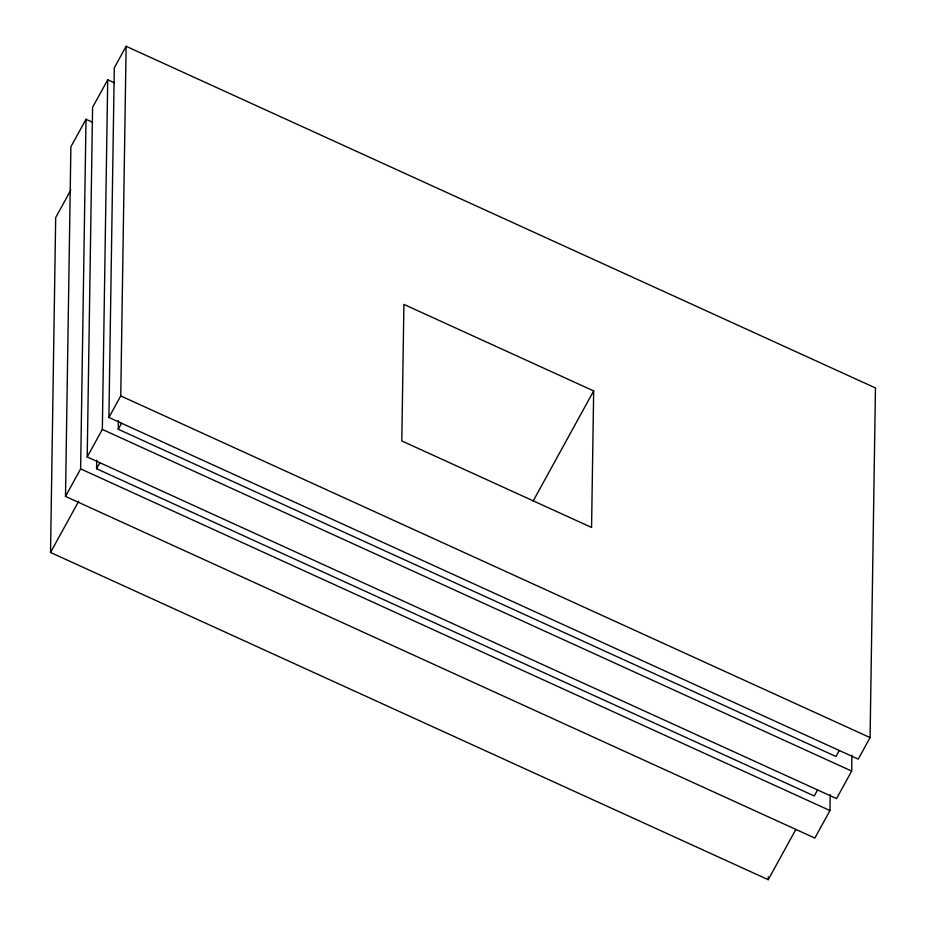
<?xml version="1.0" encoding="UTF-8"?>
<svg xmlns="http://www.w3.org/2000/svg" width="926" height="926" viewBox="0 0 926 926"><rect width="100%" height="100%" fill="white"/><g stroke="black" fill="none" stroke-linecap="round" stroke-linejoin="round"><path stroke-width="1.39" d="M795.7 829.719L768.233 879.7L50.536 552.463L55.687 217.598L70.793 190.108M830.217 794.67L829.974 810.563L814.845 838.076L65.503 496.405L70.885 146.783L86.014 119.269L92.588 122.267M65.503 496.405L80.631 468.892L86.014 119.269M851.92 755.188L851.677 771.08L836.548 798.594L87.206 456.935L92.588 107.312L107.717 79.798L114.292 82.796M817.554 789.982L814.267 795.966L96.57 468.73L96.698 460.072M87.206 456.935L102.335 429.421L107.717 79.798M108.909 417.464L114.292 67.829L126.133 46.3L875.464 387.959L870.081 737.594L858.252 759.123L108.909 417.464L120.75 395.923L126.133 46.3M839.257 750.511L835.97 756.484L118.273 429.259L118.401 420.589M593.67 390.934L591.575 527.461L401.803 440.938L403.91 304.411L593.67 390.934L533.226 500.885M768.233 879.7L768.279 876.818M50.536 552.463L78.698 501.244M96.57 468.73L99.858 462.745M118.273 429.259L121.561 423.275M120.75 395.923L870.081 737.594M102.335 429.421L851.677 771.08M80.631 468.892L829.974 810.563"/></g></svg>
